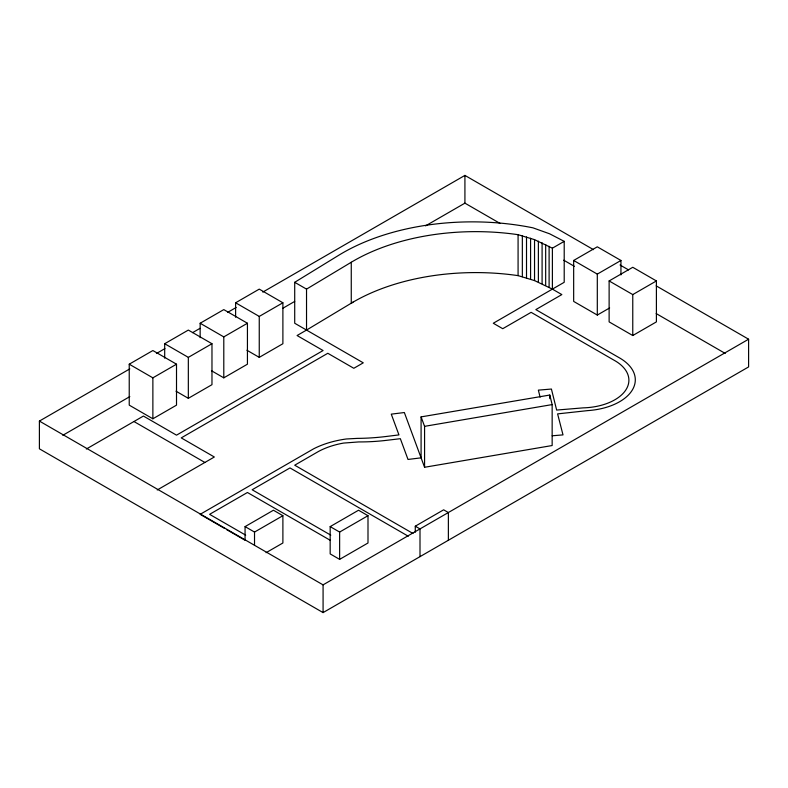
<?xml version="1.0" encoding="UTF-8"?>
<svg xmlns="http://www.w3.org/2000/svg" width="788" height="788" viewBox="0 0 788 788"><rect width="100%" height="100%" fill="white"/><g stroke="black" fill="none" stroke-linecap="round" stroke-linejoin="round"><path stroke-width="1.18" d="M157.245 489.969L214.336 457.001L181.24 437.892L327.808 353.28L353.812 368.291L363.268 362.835L294.712 323.247L294.712 282.301L338.948 255.145A183.062 105.691 0 0 1 532.944 227.831L549.61 233.8L564.208 241.355L564.208 282.301L493.288 323.247L502.744 328.704L531.112 312.334L613.852 360.096A47.93 27.669 0 0 1 625.889 389.863A47.93 27.669 0 0 1 583.12 407.869L556.643 410.065L551.413 389.045L538.362 390.129L540.115 397.191M86.325 449.022L143.416 416.054L176.512 435.163L323.08 350.542L297.076 335.53L306.532 330.074L306.532 289.127L351.261 262.256A172.602 99.652 0 0 1 518.08 234.686L534.54 239.65L552.388 248.181L552.388 289.127L561.844 294.584L535.84 309.605L618.58 357.368A53.643 30.968 0 0 1 632.547 389.627A53.643 30.968 0 0 1 587.848 410.597L557.599 413.887L563.006 434.887L552.181 435.784M306.532 330.074L353.034 302.129M129.232 364.194L152.872 350.542L176.512 364.194L176.512 405.14L152.872 418.792L129.232 405.14L129.232 364.194L152.872 377.846L176.512 364.194M164.692 358.176L164.692 343.726L188.332 330.074L211.972 343.726L211.972 384.672L188.332 398.314L176 391.193M200.152 337.697L200.152 323.247L223.792 309.605L247.432 323.247L247.432 364.194L223.792 377.846L211.46 370.724M235.612 317.229L235.612 302.779L259.252 289.127L282.892 302.779L282.892 343.726L259.252 357.368L246.92 350.246M656.168 285.847L748.6 339.214L748.6 366.922L323.08 612.601L39.4 448.815L39.4 421.078L129.823 368.873M156.418 353.516L164.928 348.601M192.587 332.635L200.034 328.33M227.693 312.363L236.203 307.448M262.798 292.102L464.92 175.399L593.482 249.658M164.692 343.726L188.332 357.368L211.972 343.726M200.152 323.247L223.792 336.9L247.432 323.247M235.612 302.779L259.252 316.421L282.892 302.779M62.804 435.301L129.823 396.61M283.01 308.167L294.712 301.41M425.559 225.87L464.92 203.146L499.986 223.388M552.388 248.181L564.208 241.355M609.636 307.941L597.304 315.062L573.664 301.41L573.664 260.464L597.304 246.821L620.944 260.464L620.944 274.913M573.664 260.464L597.304 274.116L620.944 260.464M609.124 280.942L632.764 267.29L656.404 280.942L656.404 321.888L632.764 335.53L609.124 321.888L609.124 280.942L632.764 294.584L656.404 280.942M245.068 539.662L245.068 526.611L273.436 510.23L282.892 515.697L282.892 542.991L266.078 552.693M245.068 526.611L254.524 532.067L282.892 515.697M330.172 526.611L358.54 510.23L367.996 515.697L367.996 542.991L339.628 559.372L330.172 553.905L330.172 526.611L339.628 532.067L367.996 515.697M415.276 532.225L415.276 526.197L443.644 509.816L448.372 512.545L448.372 540.263M323.08 612.601L323.08 584.854L748.6 339.214M413.01 533.496L294.712 465.196L318.352 451.544A63.73 36.79 0 0 1 343.588 443.073L358.757 441.93A132.926 76.741 0 0 0 367.139 441.812L369.936 441.704A132.926 76.741 0 0 0 386.534 440.334L400.343 438.689L408.007 459.453L421.087 457.838L421.087 416.891L549.778 395.044L552.152 404.589L552.152 445.535L424.574 467.274L404.352 412.538L391.272 414.143L398.945 434.907L385.864 436.522A147.829 85.35 0 0 1 371.67 437.852L368.814 438.029A147.829 85.35 0 0 1 357.319 438.384L346.346 438.975A75.185 43.409 0 0 0 313.624 448.815L200.152 514.328L224.314 528.275M421.087 416.891L424.574 426.338L552.152 404.589M351.261 262.256L351.261 303.203A172.602 99.652 0 0 1 518.08 275.633L534.54 280.587L552.388 289.127M620.038 264.995L628.538 269.9M563.725 260.188L574.354 266.324M656.168 313.555L725.226 353.428M294.712 282.301L306.532 289.127M415.276 526.197L420.004 528.925L420.004 556.633M408.282 536.224L289.984 467.924L252.16 489.762L330.783 535.15M133.96 421.521L204.88 462.467M330.3 540.332L247.432 492.49L209.608 514.328L245.698 535.16M39.4 421.078L323.08 584.883M226.422 529.497L245.334 540.41M632.764 294.584L632.764 335.53M597.304 274.116L597.304 315.062M549.778 395.044L549.778 398.649M549.108 246.289L549.108 287.236M545.67 244.477L545.67 285.423M542.095 242.773L542.095 283.71M538.381 241.158L538.381 282.104M534.54 239.65L534.54 280.587M530.58 238.242L530.58 279.188M526.512 236.942L526.512 277.888M522.345 235.76L522.345 276.706M518.08 234.686L518.08 275.633M464.92 175.399L464.92 203.146M424.574 426.338L424.574 467.274M339.628 532.067L339.628 559.372M259.252 316.421L259.252 357.368M254.524 532.067L254.524 545.129M223.792 336.9L223.792 377.846M188.332 357.368L188.332 398.314M152.872 377.846L152.872 418.792"/></g></svg>
